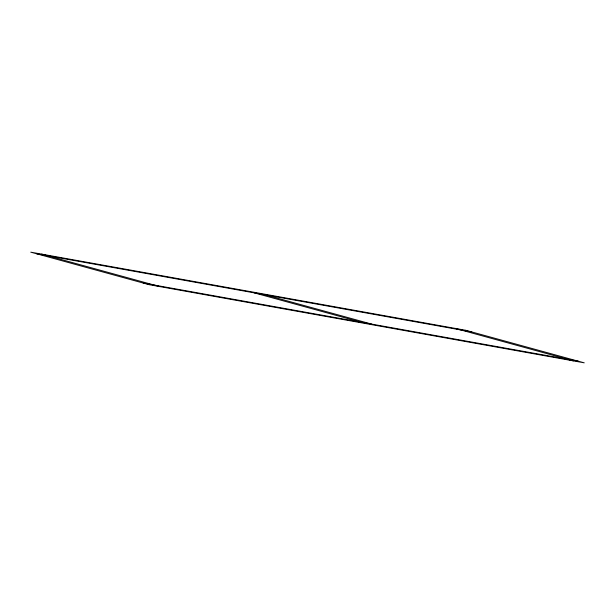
<?xml version="1.0" encoding="UTF-8"?>
<svg xmlns="http://www.w3.org/2000/svg" width="615" height="615" viewBox="0 0 615 615"><rect width="100%" height="100%" fill="white"/><g stroke="black" fill="none" stroke-linecap="round" stroke-linejoin="round"><path stroke-width="0.92" d="M36.669 253.795L471.774 331.931M143.226 283.069L578.331 361.205M454.977 328.349L573.372 360.882M265.096 294.816L371.66 324.09M254.218 292.863L360.782 322.137M41.628 254.118L160.023 286.651M465.855 330.309L30.75 252.165L149.145 284.691L584.25 362.835L465.855 330.309"/></g></svg>
